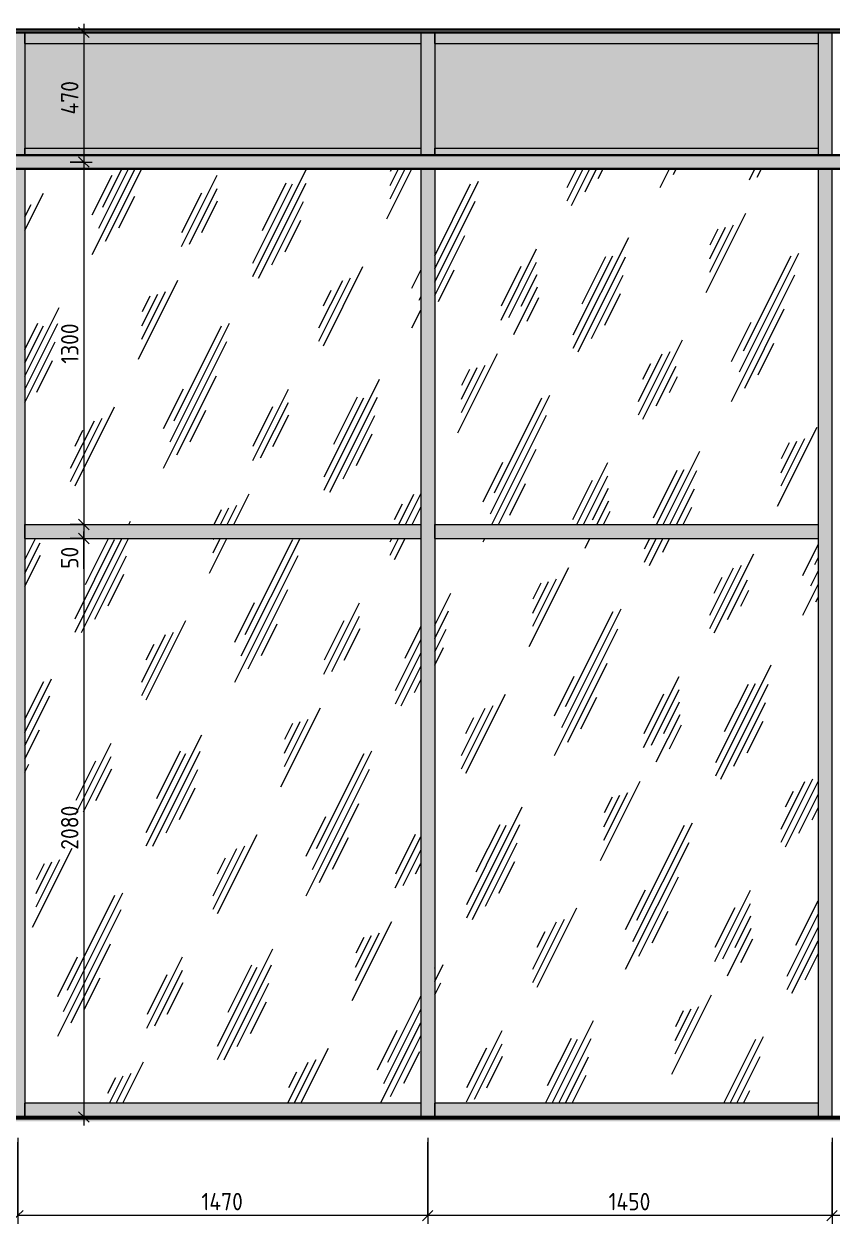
# Model space of a CAD drawing. Header units: millimetres. Extents: x 95863 to 181387, y -1987 to 13800.
# Drawn here: x 128971 to 131869, y 3816 to 8120 of the extents above; entities that cross this region are included whole.
import ezdxf

# ---------------------------------------------------------------- set-up
doc = ezdxf.new("R2010")
doc.units = ezdxf.units.MM
for name, color, linetype, lineweight in [('A-ANNO-DIMS', 7, 'Continuous', 9), ('A-ANNO-DIMS-25', 7, 'Continuous', 9), ('A-FLOR', 7, 'Continuous', 9), ('A-GLAZ-CURT', 7, 'Continuous', 9), ('A-GLAZ-CWMG', 7, 'Continuous', 9), ('I-WALL', 7, 'Continuous', 9)]:
    doc.layers.add(name, color=color, linetype=linetype, lineweight=lineweight)
for name, color, linetype, lineweight, true_color in [('A-CLNG-1', 7, 'Continuous', 9, 0x787878), ('A-CLNG-FNSH-1', 7, 'Continuous', 30, 0x3c3c3c), ('A-FLOR-1', 7, 'Continuous', 9, 0x787878), ('A-FLOR-FNSH-1', 7, 'Continuous', 30, 0x3c3c3c)]:
    doc.layers.add(name, color=color, linetype=linetype, lineweight=lineweight, true_color=true_color)
doc.styles.add('ISOCPEUR_1', font='isocpeur.ttf', dxfattribs={"width": 0.9, "height": 62.5})
doc.dimstyles.new('ISO-2_5_0_9К_БОЛЬШОЙ_1', dxfattribs={"dimscale": 304.8, "dimtxt": 62.248823, "dimasz": 0.123031, "dimexe": 0.098425, "dimexo": 0.246063, "dimgap": 0, "dimtad": 1, "dimdec": 0, "dimrnd": 10, "dimzin": 0, "dimdsep": 46, "dimtxsty": 'ISOCPEUR_1', "dimblk1": 'OBLIQUE', "dimblk2": 'OBLIQUE', "dimsah": 1, "dimcen": 0.09, "dimdle": 0.098425, "dimazin": 0, "dimtfac": 1, "dimtdec": 4, "dimtix": 1, "dimtmove": 0, "dimatfit": 3, "dimfxl": 1, "dimtvp": 1, "dimtolj": 1, "dimtzin": 0, "dimarcsym": 2})
doc.dimstyles.new('ISO-2_5_0_9К_БОЛЬШОЙ_2', dxfattribs={"dimscale": 304.8, "dimtxt": 62.248823, "dimasz": 0.123031, "dimexe": 0.098425, "dimexo": 0.246063, "dimgap": 0, "dimtad": 1, "dimdec": 0, "dimrnd": 10, "dimzin": 0, "dimdsep": 46, "dimtxsty": 'ISOCPEUR_1', "dimblk1": 'OBLIQUE', "dimblk2": 'OBLIQUE', "dimsah": 1, "dimcen": 0.09, "dimdle": 0.098425, "dimazin": 0, "dimtfac": 1, "dimtdec": 4, "dimtix": 1, "dimtmove": 1, "dimatfit": 3, "dimfxl": 1, "dimtvp": 1, "dimtolj": 1, "dimtzin": 0, "dimarcsym": 2})
pattern_1 = [(63.435, (63.5, 31.75), (-255.5833, 766.7475), [317.5, -190.5, 317.5, -190.5, -403.903]), (63.435, (63.5, 31.75), (-255.5833, 766.7475), [-1016, 127, -276.903]), (63.435, (47.6, 47.6), (-255.5833, 766.7475), [254, -317.5, 190.5, -190.5, -467.403]), (63.435, (47.6, 47.6), (-255.5833, 766.7475), [-952.5, 222.25, -245.153]), (63.435, (47.6, 95.25), (-255.5833, 766.7475), [190.5, -381, 127, -190.5, -530.903]), (63.435, (47.6, 95.25), (-255.5833, 766.7475), [-889, 285.75, -245.153]), (63.435, (95.25, 47.6), (-255.5833, 766.7475), [190.5, -381, 158.75, -6404.653]), (63.435, (142.9, 95.25), (-255.5833, 766.7475), [95.25, -476.25, 63.5, -6499.903]), (63.435, (63.5, 174.6), (-255.5833, 766.7475), [63.5, -476.25, 63.5, -254, -562.653]), (63.435, (63.5, 174.6), (-255.5833, 766.7475), [-857.25, 158.75, -403.903]), (63.435, (349.25, 127), (-255.5833, 766.7475), [317.5, -476.25, 381, -251.503]), (63.435, (349.25, 79.4), (-255.5833, 766.7475), [444.5, -317.5, 476.25, -188.003]), (63.435, (381, 95.25), (-255.5833, 766.7475), [508, -254, 381, -276.903]), (63.435, (428.6, 142.9), (-255.5833, 766.7475), [317.5, -444.5, 254, -403.903]), (63.435, (381, 238.1), (-255.5833, 766.7475), [158.75, -635, 190.5, -435.653]), (63.435, (476.25, 190.5), (-255.5833, 766.7475), [127, -635, 127, -530.903])]

# ---------------------------------------------------------------- blocks, each defined once
blk = doc.blocks.new('Прямоугольный импост - Импост структурный с накладкой - 160мм Темный-32426886-Развертка 2_56-1')
at = {"layer": 'A-GLAZ-CWMG'}
blk.add_hatch(color=256, dxfattribs=at).paths.add_polyline_path([(105500, 8050), (105500, 8090), (104125, 8090), (104125, 8050), (105481.8, 8050)])
for p, q in [((104125, 8050), (104125, 8090)), ((104125, 8050), (105500, 8050)), ((105500, 8090), (105500, 8050))]:
    blk.add_line(p, q, dxfattribs=at)
blk = doc.blocks.new('Прямоугольный импост - Импост структурный с накладкой - 160мм Темный-30756008-Развертка 2_56-1')
at = {"layer": 'A-GLAZ-CWMG'}
blk.add_hatch(color=256, dxfattribs=at).paths.add_polyline_path([(105530, 4200), (105549.5, 4200), (105549.5, 6300), (105500, 6300), (105500, 4200), (105524.1, 4200)])
blk.add_line((105500, 6300), (105500, 4200), dxfattribs=at)
blk = doc.blocks.new('Прямоугольный импост - Импост структурный с накладкой - 160мм Темный-32427021-Развертка 2_56-1')
at = {"layer": 'A-GLAZ-CWMG'}
blk.add_hatch(color=256, dxfattribs=at).paths.add_polyline_path([(102772.9, 8050), (104075, 8050), (104075, 8090), (102655, 8090), (102655, 8050)])
for p, q in [((102655, 8050), (102655, 8090)), ((102655, 8050), (104075, 8050)), ((104075, 8090), (104075, 8050))]:
    blk.add_line(p, q, dxfattribs=at)
blk = doc.blocks.new('Системная панель - Стекло - 40мм-32426889-Развертка 2_56-1')
at = {"layer": 'A-GLAZ-CURT'}
h = blk.add_hatch(dxfattribs=at)
h.set_pattern_fill('FP_18', color=256, style=0, pattern_type=2)
h.set_pattern_definition(pattern_1)
h.paths.add_polyline_path([(104125, 6325), (105500, 6325), (105500, 7600), (104125, 7600)])
blk = doc.blocks.new('Прямоугольный импост - Импост структурный с накладкой - 160мм Темный-32426303-Развертка 2_56-1')
at = {"layer": 'A-GLAZ-CWMG'}
blk.add_hatch(color=256, dxfattribs=at).paths.add_polyline_path([(105530, 6300), (105549.5, 6300), (105549.5, 7600), (105500, 7600), (105500, 6300), (105510, 6300)])
blk.add_line((105500, 7600), (105500, 6300), dxfattribs=at)
blk = doc.blocks.new('Прямоугольный импост - Импост структурный с накладкой - 160мм Темный-32426887-Развертка 2_56-1')
at = {"layer": 'A-GLAZ-CWMG'}
blk.add_hatch(color=256, dxfattribs=at).paths.add_polyline_path([(105500, 6275), (105500, 6325), (104125, 6325), (104125, 6275), (105481.8, 6275)])
for p, q in [((104125, 6275), (104125, 6325)), ((104125, 6325), (105500, 6325)), ((105500, 6325), (105500, 6275)), ((104125, 6275), (105500, 6275))]:
    blk.add_line(p, q, dxfattribs=at)
blk = doc.blocks.new('Прямоугольный импост - Импост структурный с накладкой - 160мм Темный-32427245-Развертка 2_56-1')
at = {"layer": 'A-GLAZ-CWMG'}
blk.add_hatch(color=256, dxfattribs=at).paths.add_polyline_path([(104115, 6300), (104125, 6300), (104125, 7600), (104075, 7600), (104075, 6300), (104085, 6300)])
for p, q in [((104075, 7600), (104075, 6300)), ((104125, 7600), (104125, 6300))]:
    blk.add_line(p, q, dxfattribs=at)
blk = doc.blocks.new('Системная панель - Стекло - 40мм-32427251-Развертка 2_56-1')
at = {"layer": 'A-GLAZ-CURT'}
h = blk.add_hatch(dxfattribs=at)
h.set_pattern_fill('FP_18', color=256, style=0, pattern_type=2)
h.set_pattern_definition(pattern_1)
h.paths.add_polyline_path([(105143.2, 4250), (105500, 4250), (105500, 6275), (104125, 6275), (104125, 4250), (105058.5, 4250)])
blk = doc.blocks.new('Системная панель - Сэндвич - 40мм-32426891-Развертка 2_56-1')
at = {"layer": 'A-GLAZ-CURT'}
blk.add_hatch(color=256, dxfattribs=at).paths.add_polyline_path([(105481.8, 7675), (105500, 7675), (105500, 8050), (104125, 8050), (104125, 7675), (104127.3, 7675)])
blk = doc.blocks.new('Прямоугольный импост - Импост структурный с накладкой - 160мм Темный-32426407-Развертка 2_56-1')
at = {"layer": 'A-GLAZ-CWMG'}
blk.add_hatch(color=256, dxfattribs=at).paths.add_polyline_path([(105510, 7650), (105549.5, 7650), (105549.5, 8090), (105500, 8090), (105500, 7650)])
blk.add_line((105500, 8090), (105500, 7650), dxfattribs=at)
blk = doc.blocks.new('Прямоугольный импост - Импост структурный с накладкой - 160мм Темный-V2-Развертка 2_56-1')
at = {"layer": 'A-GLAZ-CWMG'}
blk.add_hatch(color=256, dxfattribs=at).paths.add_polyline_path([(104127.3, 7650), (105500, 7650), (105500, 7675), (104125, 7675), (104125, 7650)])
for p, q in [((104125, 7650), (104125, 7675)), ((104125, 7675), (105500, 7675)), ((105500, 7675), (105500, 7650))]:
    blk.add_line(p, q, dxfattribs=at)
blk = doc.blocks.new('Прямоугольный импост - Импост структурный с накладкой - 160мм Темный-32427249-Развертка 2_56-1')
at = {"layer": 'A-GLAZ-CWMG'}
blk.add_hatch(color=256, dxfattribs=at).paths.add_polyline_path([(104804.5, 4200), (105500, 4200), (105500, 4250), (104125, 4250), (104125, 4200), (104762.2, 4200)])
for p, q in [((104125, 4200), (104125, 4250)), ((105500, 4250), (104125, 4250)), ((105500, 4250), (105500, 4200))]:
    blk.add_line(p, q, dxfattribs=at)
blk = doc.blocks.new('Системная панель - Стекло - 40мм-32427252-Развертка 2_56-1')
at = {"layer": 'A-GLAZ-CURT'}
h = blk.add_hatch(dxfattribs=at)
h.set_pattern_fill('FP_18', color=256, style=0, pattern_type=2)
h.set_pattern_definition(pattern_1)
h.paths.add_polyline_path([(104075, 4250), (104075, 6275), (102655, 6275), (102655, 4250), (104042.7, 4250)])
blk = doc.blocks.new('Системная панель - Стекло - 40мм-32427247-Развертка 2_56-1')
at = {"layer": 'A-GLAZ-CURT'}
h = blk.add_hatch(dxfattribs=at)
h.set_pattern_fill('FP_18', color=256, style=0, pattern_type=2)
h.set_pattern_definition(pattern_1)
h.paths.add_polyline_path([(102772.9, 6325), (104075, 6325), (104075, 7600), (102655, 7600), (102655, 6325)])
blk = doc.blocks.new('Системная панель - Сэндвич - 40мм-32427132-Развертка 2_56-1')
at = {"layer": 'A-GLAZ-CURT'}
blk.add_hatch(color=256, dxfattribs=at).paths.add_polyline_path([(102772.9, 7675), (104075, 7675), (104075, 8050), (102655, 8050), (102655, 7675)])
blk = doc.blocks.new('Прямоугольный импост - Импост структурный с накладкой - 160мм Темный-32426293-Развертка 2_56-1')
at = {"layer": 'A-GLAZ-CWMG'}
blk.add_hatch(color=256, dxfattribs=at).paths.add_polyline_path([(102655, 7650), (102655, 8090), (102605, 8090), (102605, 7650), (102645, 7650)])
for p, q in [((102605, 8090), (102605, 7650)), ((102655, 8090), (102655, 7650))]:
    blk.add_line(p, q, dxfattribs=at)
blk = doc.blocks.new('Прямоугольный импост - Импост структурный с накладкой - 160мм Темный-32427244-Развертка 2_56-1')
at = {"layer": 'A-GLAZ-CWMG'}
blk.add_hatch(color=256, dxfattribs=at).paths.add_polyline_path([(102645, 4200), (102655, 4200), (102655, 6300), (102605, 6300), (102605, 6285), (102615, 6285), (102615, 4240), (102605, 4240), (102605, 4202), (102632.6, 4202), (102632.6, 4200)])
for p, q in [((102605, 6300), (102605, 6285)), ((102655, 6300), (102655, 4200)), ((102605, 4240), (102605, 4202))]:
    blk.add_line(p, q, dxfattribs=at)
blk = doc.blocks.new('Прямоугольный импост - Импост структурный с накладкой - 160мм Темный-32427022-Развертка 2_56-1')
at = {"layer": 'A-GLAZ-CWMG'}
blk.add_hatch(color=256, dxfattribs=at).paths.add_polyline_path([(104075, 6275), (104075, 6325), (102655, 6325), (102655, 6275), (102772.9, 6275)])
for p, q in [((102655, 6275), (102655, 6325)), ((102655, 6325), (104075, 6325)), ((104075, 6325), (104075, 6275)), ((102655, 6275), (104075, 6275))]:
    blk.add_line(p, q, dxfattribs=at)
blk = doc.blocks.new('Прямоугольный импост - Импост структурный с накладкой - 160мм Темный-32427250-Развертка 2_56-1')
at = {"layer": 'A-GLAZ-CWMG'}
blk.add_hatch(color=256, dxfattribs=at).paths.add_polyline_path([(103788.7, 4200), (104075, 4200), (104075, 4250), (102655, 4250), (102655, 4200), (103619.4, 4200)])
for p, q in [((102655, 4200), (102655, 4250)), ((104075, 4250), (102655, 4250)), ((104075, 4250), (104075, 4200))]:
    blk.add_line(p, q, dxfattribs=at)
blk = doc.blocks.new('Прямоугольный импост - Импост структурный с накладкой - 160мм Темный-V4-Развертка 2_56-1')
at = {"layer": 'A-GLAZ-CWMG'}
blk.add_hatch(color=256, dxfattribs=at).paths.add_polyline_path([(102772.9, 7650), (104075, 7650), (104075, 7675), (102655, 7675), (102655, 7650)])
for p, q in [((102655, 7650), (102655, 7675)), ((102655, 7675), (104075, 7675)), ((104075, 7675), (104075, 7650))]:
    blk.add_line(p, q, dxfattribs=at)
blk = doc.blocks.new('Прямоугольный импост - Импост структурный с накладкой - 160мм Темный-30755591-Развертка 2_56-1')
at = {"layer": 'A-GLAZ-CWMG'}
blk.add_hatch(color=256, dxfattribs=at).paths.add_polyline_path([(104125, 4200), (104125, 6300), (104075, 6300), (104075, 4200), (104115, 4200)])
for p, q in [((104075, 6300), (104075, 4200)), ((104125, 6300), (104125, 4200))]:
    blk.add_line(p, q, dxfattribs=at)
blk = doc.blocks.new('DIMBLOCK15-Развертка 2_56-1')
at = {"layer": 'A-ANNO-DIMS-25'}
for p, q in [((131868.9, 4125), (131868.9, 3816.2)), ((131868.9, 3846.2), (131868.9, 4110)), ((134638.9, 4125), (134638.9, 3816.2)), ((134638.9, 3846.2), (134638.9, 4110)), ((134638.9, 3846.2), (131868.9, 3846.2))]:
    blk.add_line(p, q, dxfattribs=at)
at = {"layer": 'A-ANNO-DIMS-25', "lineweight": 20}
for p, q in [((131868.9, 3846.2), (131850.1, 3827.4)), ((131868.9, 3846.2), (131887.6, 3864.9)), ((134638.9, 3846.2), (134620.1, 3827.4)), ((134638.9, 3846.2), (134657.6, 3864.9))]:
    blk.add_line(p, q, dxfattribs=at)
at = {"layer": 'A-ANNO-DIMS-25', "color": 0, "insert": (133174.9, 3927.8), "char_height": 62.5, "width": 189.619, "attachment_point": 1, "line_spacing_factor": 1.149209, "style": 'ISOCPEUR_1'}
blk.add_mtext('2770', dxfattribs=at)
blk = doc.blocks.new('_Oblique')
at = {"color": 0, "linetype": 'ByBlock', "lineweight": -2}
blk.add_line((-0.5, -0.5), (0.5, 0.5), dxfattribs=at)
blk = doc.blocks.new('DIMBLOCK16-Развертка 2_56-1')
at = {"layer": 'A-ANNO-DIMS-25'}
for p, q in [((130418.9, 4125), (130418.9, 3816.2)), ((130418.9, 3846.2), (130418.9, 4110)), ((131868.9, 4125), (131868.9, 3816.2)), ((131868.9, 3846.2), (131868.9, 4110)), ((131868.9, 3846.2), (130418.9, 3846.2))]:
    blk.add_line(p, q, dxfattribs=at)
at = {"layer": 'A-ANNO-DIMS-25', "lineweight": 20}
for p, q in [((130418.9, 3846.2), (130400.1, 3827.4)), ((130418.9, 3846.2), (130437.6, 3864.9)), ((131868.9, 3846.2), (131850.1, 3827.4)), ((131868.9, 3846.2), (131887.6, 3864.9))]:
    blk.add_line(p, q, dxfattribs=at)
at = {"layer": 'A-ANNO-DIMS-25', "color": 0, "insert": (131067.3, 3927.8), "char_height": 62.5, "width": 183.873, "attachment_point": 1, "line_spacing_factor": 1.149209, "style": 'ISOCPEUR_1'}
blk.add_mtext('1450', dxfattribs=at)
blk = doc.blocks.new('DIMBLOCK17-Развертка 2_56-1')
at = {"layer": 'A-ANNO-DIMS-25'}
for p, q in [((128948.9, 4125), (128948.9, 3816.2)), ((128948.9, 3846.2), (128948.9, 4110)), ((130418.9, 4125), (130418.9, 3816.2)), ((130418.9, 3846.2), (130418.9, 4110)), ((130418.9, 3846.2), (128948.9, 3846.2))]:
    blk.add_line(p, q, dxfattribs=at)
at = {"layer": 'A-ANNO-DIMS-25', "lineweight": 20}
for p, q in [((128948.9, 3846.2), (128930.1, 3827.4)), ((128948.9, 3846.2), (128967.6, 3864.9)), ((130418.9, 3846.2), (130400.1, 3827.4)), ((130418.9, 3846.2), (130437.6, 3864.9))]:
    blk.add_line(p, q, dxfattribs=at)
at = {"layer": 'A-ANNO-DIMS-25', "color": 0, "insert": (129607.3, 3927.8), "char_height": 62.5, "width": 183.873, "attachment_point": 1, "line_spacing_factor": 1.149209, "style": 'ISOCPEUR_1'}
blk.add_mtext('1470', dxfattribs=at)
blk = doc.blocks.new('DIMBLOCK26-Развертка 2_56-1')
at = {"layer": 'A-ANNO-DIMS-25', "lineweight": 20}
for p, q in [((129185.2, 8090), (129166.4, 8108.8)), ((129185.2, 8090), (129203.9, 8071.2)), ((129185.2, 7625), (129166.4, 7643.7)), ((129185.2, 7625), (129203.9, 7606.2))]:
    blk.add_line(p, q, dxfattribs=at)
at = {"layer": 'A-ANNO-DIMS-25'}
for p, q in [((129185.2, 8120), (129185.2, 7625)), ((129136.7, 8090), (129215.2, 8090)), ((129185.2, 8090), (129136.7, 8090)), ((129136.7, 7625), (129215.2, 7625)), ((129185.2, 7625), (129136.7, 7625))]:
    blk.add_line(p, q, dxfattribs=at)
at = {"layer": 'A-ANNO-DIMS-25', "color": 0, "insert": (129103.5, 7795.3), "char_height": 62.5, "width": 149.397, "attachment_point": 1, "rotation": 90, "line_spacing_factor": 1.149209, "style": 'ISOCPEUR_1'}
blk.add_mtext('470', dxfattribs=at)
blk = doc.blocks.new('DIMBLOCK27-Развертка 2_56-1')
at = {"layer": 'A-ANNO-DIMS-25'}
for p, q in [((129136.7, 7625), (129215.2, 7625)), ((129185.2, 7625), (129136.7, 7625)), ((129185.2, 7625), (129185.2, 6325)), ((129136.7, 6325), (129215.2, 6325)), ((129185.2, 6325), (129136.7, 6325))]:
    blk.add_line(p, q, dxfattribs=at)
at = {"layer": 'A-ANNO-DIMS-25', "lineweight": 20}
for p, q in [((129185.2, 7625), (129166.4, 7643.7)), ((129185.2, 7625), (129203.9, 7606.2)), ((129185.2, 6325), (129166.4, 6343.7)), ((129185.2, 6325), (129203.9, 6306.2))]:
    blk.add_line(p, q, dxfattribs=at)
at = {"layer": 'A-ANNO-DIMS-25', "color": 0, "insert": (129103.5, 6901.4), "char_height": 62.5, "width": 176.691, "attachment_point": 1, "rotation": 90, "line_spacing_factor": 1.149209, "style": 'ISOCPEUR_1'}
blk.add_mtext('1300', dxfattribs=at)
blk = doc.blocks.new('DIMBLOCK28-Развертка 2_56-1')
at = {"layer": 'A-ANNO-DIMS-25', "lineweight": 20}
for p, q in [((129185.2, 6325), (129166.4, 6343.7)), ((129185.2, 6275), (129166.4, 6293.8)), ((129185.2, 6325), (129203.9, 6306.2)), ((129185.2, 6275), (129203.9, 6256.2))]:
    blk.add_line(p, q, dxfattribs=at)
at = {"layer": 'A-ANNO-DIMS-25'}
for p, q in [((129136.7, 6325), (129215.2, 6325)), ((129185.2, 6325), (129136.7, 6325)), ((129185.2, 6325), (129185.2, 6275)), ((129185.2, 6269.8), (129185.2, 6300)), ((129136.7, 6275), (129215.2, 6275)), ((129185.2, 6275), (129136.7, 6275)), ((129185.2, 6165.8), (129185.2, 6269.8))]:
    blk.add_line(p, q, dxfattribs=at)
at = {"layer": 'A-ANNO-DIMS-25', "color": 0, "insert": (129103.5, 6165.8), "char_height": 62.5, "width": 94.81, "attachment_point": 1, "rotation": 90, "line_spacing_factor": 1.149209, "style": 'ISOCPEUR_1'}
blk.add_mtext('50', dxfattribs=at)
blk = doc.blocks.new('DIMBLOCK29-Развертка 2_56-1')
at = {"layer": 'A-ANNO-DIMS-25', "lineweight": 20}
for p, q in [((129185.2, 6275), (129166.4, 6293.8)), ((129185.2, 6275), (129203.9, 6256.2)), ((129185.2, 4200), (129166.4, 4218.7)), ((129185.2, 4200), (129203.9, 4181.2))]:
    blk.add_line(p, q, dxfattribs=at)
at = {"layer": 'A-ANNO-DIMS-25'}
for p, q in [((129136.7, 6275), (129215.2, 6275)), ((129185.2, 6275), (129136.7, 6275)), ((129185.2, 6275), (129185.2, 4170)), ((129136.7, 4200), (129215.2, 4200)), ((129185.2, 4200), (129136.7, 4200))]:
    blk.add_line(p, q, dxfattribs=at)
at = {"layer": 'A-ANNO-DIMS-25', "color": 0, "insert": (129103.5, 5158.5), "char_height": 62.5, "width": 189.619, "attachment_point": 1, "rotation": 90, "line_spacing_factor": 1.149209, "style": 'ISOCPEUR_1'}
blk.add_mtext('2080', dxfattribs=at)

msp = doc.modelspace()

# ---------------------------------------------------------------- hatches: boundary and pattern name
at = {"layer": 'A-CLNG-1'}
for points in [[(146360.8259, 8090), (146678.8804, 8090), (146678.8804, 8100), (125038.8804, 8100), (125038.8804, 8090), (146022.2171, 8090)], [(141878.3804, 7600), (146677.8804, 7600), (146677.8804, 7650), (125039.8804, 7650), (125039.8804, 7600), (141281.6939, 7600)]]:
    msp.add_hatch(color=256, dxfattribs=at).paths.add_polyline_path(points)
at = {"layer": 'A-FLOR-1'}
msp.add_hatch(color=256, dxfattribs=at).paths.add_polyline_path([(131868.3804, 4184.9793), (146699.4347, 4184.9793), (146699.4347, 4195), (125028.4713, 4195), (125028.4713, 4184.9793), (131848.8804, 4184.9793)])

# ---------------------------------------------------------------- linework, layer by layer
at = {"layer": 'A-CLNG-FNSH-1'}
for p, q in [((146678.8804, 8100), (125038.8804, 8100)), ((125038.8804, 8090), (146678.8804, 8090)), ((146677.8804, 7650), (125039.8804, 7650)), ((146677.8804, 7601), (125039.8804, 7601)), ((125039.8804, 7600), (146677.8804, 7600))]:
    msp.add_line(p, q, dxfattribs=at)
at = {"layer": 'A-FLOR'}
msp.add_line((125028.4713, 8100), (146698.8804, 8100), dxfattribs=at)
at = {"layer": 'A-FLOR-FNSH-1'}
for p, q in [((146677.8804, 4200), (125028.4713, 4200)), ((125028.4713, 4195), (146699.4347, 4195))]:
    msp.add_line(p, q, dxfattribs=at)
at = {"layer": 'I-WALL'}
for p, q in [((131868.3804, 8090), (131868.3804, 7650)), ((131868.3804, 7600), (131868.3804, 4200))]:
    msp.add_line(p, q, dxfattribs=at)

# ---------------------------------------------------------------- block references
at = {"layer": 'A-GLAZ-CURT'}
for name in ['Системная панель - Сэндвич - 40мм-32427132-Развертка 2_56-1', 'Системная панель - Сэндвич - 40мм-32426891-Развертка 2_56-1', 'Системная панель - Стекло - 40мм-32427247-Развертка 2_56-1', 'Системная панель - Стекло - 40мм-32426889-Развертка 2_56-1', 'Системная панель - Стекло - 40мм-32427252-Развертка 2_56-1', 'Системная панель - Стекло - 40мм-32427251-Развертка 2_56-1']:
    msp.add_blockref(name, (26318.8804, 0), dxfattribs=at)
at = {"layer": 'A-GLAZ-CWMG'}
for name, p in [('Прямоугольный импост - Импост структурный с накладкой - 160мм Темный-32426293-Развертка 2_56-1', (26318.8804, 0)), ('Прямоугольный импост - Импост структурный с накладкой - 160мм Темный-32427021-Развертка 2_56-1', (26318.8804, 0)), ('Прямоугольный импост - Импост структурный с накладкой - 160мм Темный-32426293-Развертка 2_56-1', (27788.8804, 0)), ('Прямоугольный импост - Импост структурный с накладкой - 160мм Темный-32426886-Развертка 2_56-1', (26318.8804, 0)), ('Прямоугольный импост - Импост структурный с накладкой - 160мм Темный-32426407-Развертка 2_56-1', (26318.8804, 0)), ('Прямоугольный импост - Импост структурный с накладкой - 160мм Темный-V4-Развертка 2_56-1', (26318.8804, 0)), ('Прямоугольный импост - Импост структурный с накладкой - 160мм Темный-V2-Развертка 2_56-1', (26318.8804, 0)), ('Прямоугольный импост - Импост структурный с накладкой - 160мм Темный-32427245-Развертка 2_56-1', (24848.8804, 0)), ('Прямоугольный импост - Импост структурный с накладкой - 160мм Темный-32427245-Развертка 2_56-1', (26318.8804, 0)), ('Прямоугольный импост - Импост структурный с накладкой - 160мм Темный-32426303-Развертка 2_56-1', (26318.8804, 0)), ('Прямоугольный импост - Импост структурный с накладкой - 160мм Темный-32427244-Развертка 2_56-1', (26318.8804, 0)), ('Прямоугольный импост - Импост структурный с накладкой - 160мм Темный-32427022-Развертка 2_56-1', (26318.8804, 0)), ('Прямоугольный импост - Импост структурный с накладкой - 160мм Темный-30755591-Развертка 2_56-1', (26318.8804, 0)), ('Прямоугольный импост - Импост структурный с накладкой - 160мм Темный-32426887-Развертка 2_56-1', (26318.8804, 0)), ('Прямоугольный импост - Импост структурный с накладкой - 160мм Темный-30756008-Развертка 2_56-1', (26318.8804, 0)), ('Прямоугольный импост - Импост структурный с накладкой - 160мм Темный-32427250-Развертка 2_56-1', (26318.8804, 0)), ('Прямоугольный импост - Импост структурный с накладкой - 160мм Темный-32427249-Развертка 2_56-1', (26318.8804, 0))]:
    msp.add_blockref(name, p, dxfattribs=at)

# ---------------------------------------------------------------- dimensions: what is measured, and where the dimension line sits
at = {"layer": 'A-ANNO-DIMS'}
for base, p1, p2, override, picture, middle in [((129185.181, 7625), (129211.6975, 8090), (129211.6975, 7625), {"dimpost": '<>', "dimfxl": 465}, 'DIMBLOCK26-Развертка 2_56-1', (129153.931, 7857.5)), ((129185.181, 6325), (129211.6975, 7625), (129211.6975, 6325), {"dimpost": '<>', "dimfxl": 1300}, 'DIMBLOCK27-Развертка 2_56-1', (129153.931, 6975)), ((129185.181, 4200), (129211.6975, 6275), (129211.6975, 4200), {"dimpost": '<>', "dimfxl": 2075}, 'DIMBLOCK29-Развертка 2_56-1', (129153.931, 5237.5))]:
    dim = msp.add_linear_dim(base=base, p1=p1, p2=p2, angle=90, dimstyle='ISO-2_5_0_9К_БОЛЬШОЙ_1', override=override, dxfattribs=at)
    dim.commit()
    dim.dimension.update_dxf_attribs({"geometry": picture, "text_midpoint": middle})
dim = msp.add_linear_dim(base=(129185.181, 6275), p1=(129211.6975, 6325), p2=(129211.6975, 6275), angle=90, dimstyle='ISO-2_5_0_9К_БОЛЬШОЙ_2', override={"dimpost": '<>', "dimfxl": 50}, dxfattribs=at)
dim.commit()
dim.dimension.update_dxf_attribs({"geometry": 'DIMBLOCK28-Развертка 2_56-1', "text_midpoint": (129145.1941, 6213.2094), "dimtype": 160, "text_rotation": 90})
for base, p1, p2, override, picture, middle in [((128948.8804, 3846.1797), (130418.8804, 4200), (128948.8804, 4200), {"dimpost": '<>', "dimfxl": 1470}, 'DIMBLOCK17-Развертка 2_56-1', (129683.8804, 3877.4297)), ((130418.8804, 3846.1797), (131868.8804, 4200), (130418.8804, 4200), {"dimpost": '<>', "dimfxl": 1450}, 'DIMBLOCK16-Развертка 2_56-1', (131143.8804, 3877.4297)), ((131868.8804, 3846.1797), (134638.8804, 4200), (131868.8804, 4200), {"dimpost": '<>', "dimfxl": 2770}, 'DIMBLOCK15-Развертка 2_56-1', (133253.8804, 3877.4297))]:
    dim = msp.add_linear_dim(base=base, p1=p1, p2=p2, dimstyle='ISO-2_5_0_9К_БОЛЬШОЙ_1', override=override, dxfattribs=at)
    dim.commit()
    dim.dimension.update_dxf_attribs({"geometry": picture, "text_midpoint": middle})

doc.saveas('drawing.dxf')
